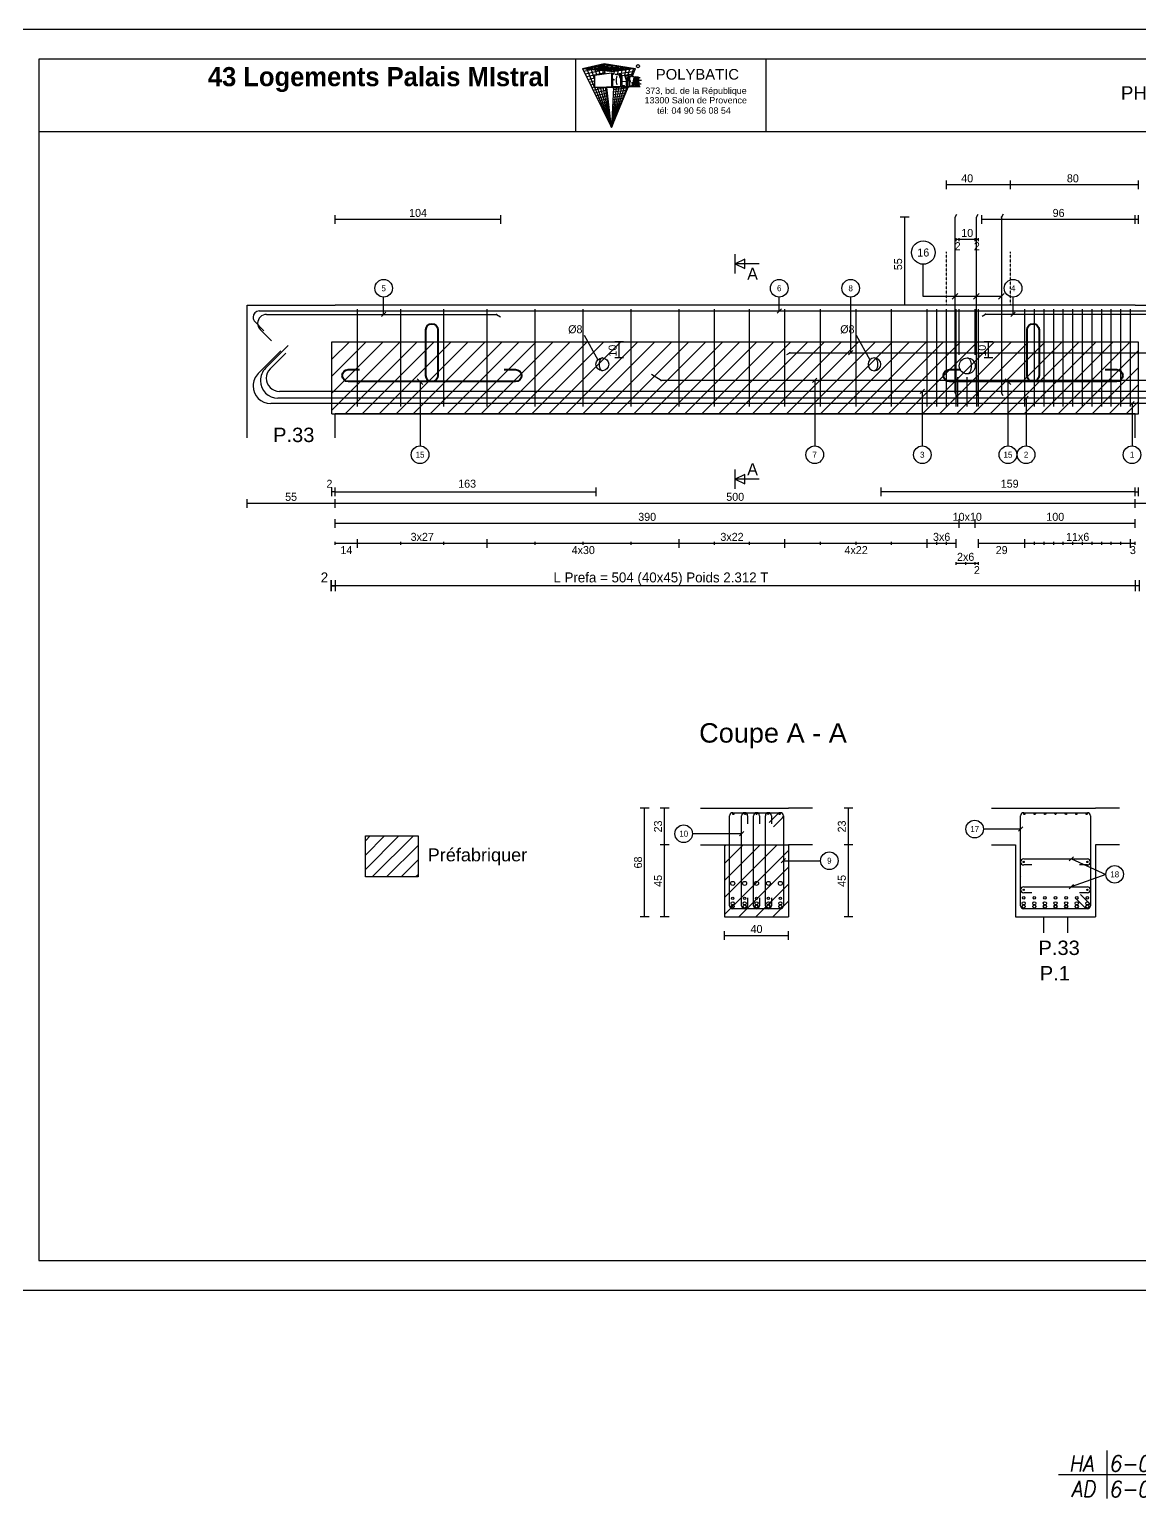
# Model space of a CAD drawing. Extents: x -12912 to 27386, y 1818 to 8189.
# Drawn here: x -2372 to -1679, y 3053 to 3971 of the extents above; entities that cross this region are included whole.
import ezdxf
from ezdxf.enums import TextEntityAlignment as Align

# ---------------------------------------------------------------- set-up
doc = ezdxf.new("R2010")
doc.units = 0
doc.header["$MEASUREMENT"] = 0
for name, pattern in [('CONTINUE', [0]), ('HIDDEN2', [0.1875, 0.125, -0.0625]), ('MEDIUM_DASH', [0.5, 0.35, -0.15])]:
    doc.linetypes.add(name, pattern=pattern)
doc.layers.get('0').update_dxf_attribs({"linetype": 'CONTINUOUS'})
for name, color, linetype in [('1', 7, 'CONTINUOUS'), ('104', 7, 'CONTINUOUS'), ('173', 7, 'CONTINUOUS'), ('5', 7, 'CONTINUOUS'), ('6', 7, 'CONTINUOUS'), ('7', 7, 'CONTINUOUS'), ('GO-CARTOUCHE', 7, 'CONTINUOUS'), ('GO-TEXTE', 9, 'CONTINUOUS'), ('PYC-HACHURE', 7, 'CONTINUOUS'), ('RDC COFFRAGE', 7, 'CONTINUOUS'), ('STR_TXT', 102, 'CONTINUOUS')]:
    doc.layers.add(name, color=color, linetype=linetype)
doc.layers.add('PYC- HACHURES', color=7, linetype='CONTINUOUS', lineweight=18)
doc.styles.add('ARIAL', font='ARIAL.TTF')
doc.styles.add('Tableau', font='romans.shx', dxfattribs={"width": 0.9, "oblique": 10})
doc.styles.add('TEXTEBA', font='ARIAL.TTF')

# ---------------------------------------------------------------- blocks, each defined once
blk = doc.blocks.new('A$C20507BFC')
at = {"layer": 'RDC COFFRAGE', "color": 5, "linetype": 'CONTINUE', "lineweight": 40, "ltscale": 0.01}
for points in [[(52.25, 32.3), (52.25, 3.75)], [(56, 36.05), (56, 36.05)], [(59.75, 3.75), (59.75, 32.3)], [(0, 3.75), (0, 3.75)], [(10.84, 7.49), (3.75, 7.49)], [(108.25, 7.49), (101.16, 7.49)], [(112, 3.75), (112, 3.75)], [(3.75, 0), (56, 0)], [(56, 0), (108.25, 0)]]:
    blk.add_lwpolyline(points, dxfattribs=at)
for centre, start, end in [((56, 32.3), 90, 180), ((56, 32.3), 0, 90), ((3.75, 3.75), 90, 180), ((3.75, 3.75), 180, 270), ((56, 3.75), 180, 270), ((56, 3.75), 270, 0), ((108.25, 3.75), 0, 90), ((108.25, 3.75), 270, 0)]:
    blk.add_arc(centre, 3.75, start, end, dxfattribs=at)
blk = doc.blocks.new('A$C2346579C')
at = {"layer": '173', "color": 173}
for points in [[(0, 1.9), (0, 1.9)], [(1.9, 3.8), (41.69, 3.8)], [(43.59, 1.9), (43.59, 1.9)], [(6.9, 0), (1.9, 0)], [(41.69, 0), (36.69, 0)]]:
    blk.add_lwpolyline(points, dxfattribs=at)
for centre, start, end in [((1.9, 1.9), 90, 180), ((1.9, 1.9), 180, 270), ((41.69, 1.9), 0, 90), ((41.69, 1.9), 270, 0)]:
    blk.add_arc(centre, 1.9, start, end, dxfattribs=at)
blk = doc.blocks.new('A$C5E66155F')
at = {"layer": '7', "color": 7}
for points in [[(2.01, 4.39), (2, 4)], [(2, 4), (2.01, 3.61)], [(2.04, 4.78), (2.01, 4.39)], [(2.01, 3.61), (2.04, 3.22)], [(2.09, 5.16), (2.04, 4.78)], [(2.04, 3.22), (2.09, 2.84)], [(2.15, 5.53), (2.09, 5.16)], [(2.09, 2.84), (2.15, 2.47)], [(2.24, 5.89), (2.15, 5.53)], [(2.15, 2.47), (2.24, 2.11)], [(2.34, 6.22), (2.24, 5.89)], [(2.24, 2.11), (2.34, 1.78)], [(2.45, 6.54), (2.34, 6.22)], [(2.34, 1.78), (2.45, 1.46)], [(2.59, 6.83), (2.45, 6.54)], [(2.45, 1.46), (2.59, 1.17)], [(2.73, 7.09), (2.59, 6.83)], [(2.59, 1.17), (2.73, 0.91)], [(2.89, 7.33), (2.73, 7.09)], [(2.73, 0.91), (2.89, 0.67)], [(3.06, 7.53), (2.89, 7.33)], [(2.89, 0.67), (3.06, 0.47)], [(3.23, 7.7), (3.06, 7.53)], [(3.06, 0.47), (3.23, 0.3)], [(3.42, 7.83), (3.23, 7.7)], [(3.23, 0.3), (3.42, 0.17)], [(3.61, 7.92), (3.42, 7.83)], [(3.42, 0.17), (3.61, 0.08)], [(3.8, 7.98), (3.61, 7.92)], [(3.61, 0.08), (3.8, 0.02)], [(4, 8), (3.8, 7.98)], [(3.8, 0.02), (4, 0)]]:
    blk.add_lwpolyline(points, dxfattribs=at)
blk.add_circle((4, 4), 4, dxfattribs=at)
blk = doc.blocks.new('Smallsp')
at = {"layer": 'STR_TXT', "linetype": 'Continuous'}
for points in [[(0, 15), (0, -15)], [(-30, 0), (40, 0)]]:
    blk.add_lwpolyline(points, dxfattribs=at)
at = {"layer": 'STR_TXT', "linetype": 'Continuous', "style": 'Tableau', "oblique": 10, "width": 0.9}
for s, p in [('HA', (-23.6, 1.89)), ('AD', (-22.2, -13.94))]:
    blk.add_text(s, height=10, dxfattribs=at).set_placement(p)
for tag, p in [('SPAD', (1.4, 1.89)), ('SPHA', (1.4, -14.11))]:
    blk.add_attdef(tag, p, '', height=10, dxfattribs=at)

msp = doc.modelspace()

# ---------------------------------------------------------------- hatches: boundary and pattern name
at = {"layer": 'PYC- HACHURES', "lineweight": 15}
h = msp.add_hatch(dxfattribs=at)
h.set_pattern_fill('ANSI31', color=104, scale=60, style=0)
h.set_pattern_definition([(45, (-5127.81, 3206.894), (-5.303301, 5.303301), [])])
h.paths.add_polyline_path([(-1679.283, 3775.836), (-2183.283, 3775.836), (-2183.283, 3730.836), (-1679.283, 3730.836)])
h = msp.add_hatch(dxfattribs=at)
h.set_pattern_fill('ANSI31', color=104, scale=2, style=0)
h.set_pattern_definition([(45, (-1957.056, 4899.808), (-4.490128, 4.490128), [])])
h.paths.add_polyline_path([(-2129.45, 3467.235), (-2162.371, 3467.235), (-2162.371, 3441.583), (-2129.45, 3441.583)])
h = msp.add_hatch(dxfattribs=at)
h.set_pattern_fill('ANSI31', color=104, scale=60, style=0)
h.set_pattern_definition([(45, (-5086.992, 3122.379), (-5.3033, 5.3033), [])])
h.paths.add_polyline_path([(-1897.966, 3461.638), (-1937.966, 3461.638), (-1937.966, 3416.638), (-1897.966, 3416.638)])

# ---------------------------------------------------------------- linework, layer by layer
at = {"color": 7, "linetype": 'Continuous'}
for p, q in [((-1738.625, 3416.638), (-1738.625, 3406.666)), ((-1723.663, 3416.638), (-1723.663, 3406.666))]:
    msp.add_line(p, q, dxfattribs=at)
at = {"layer": '1', "color": 1}
for points in [[(-1791.283, 3767.836), (-1791.283, 3796.336)], [(-1781.283, 3767.836), (-1781.283, 3796.336)], [(-2224.762, 3759.364), (-2210.62, 3773.506)], [(-2229.262, 3756.114), (-2215.12, 3770.256)], [(-2221.882, 3758.934), (-2211.982, 3768.833)], [(-1899.083, 3767.889), (-1897.098, 3769.036)], [(-1897.098, 3769.036), (-1631.683, 3769.036)], [(-1977.453, 3751.786), (-1983.658, 3755.368)], [(-1792.283, 3735.536), (-1792.283, 3753.836)], [(-1786.283, 3735.536), (-1786.283, 3753.836)], [(-1780.283, 3735.536), (-1780.283, 3753.836)], [(-2232.483, 3748.336), (-2232.483, 3748.336)], [(-2227.983, 3751.586), (-2227.983, 3751.586)], [(-2224.283, 3753.136), (-2224.283, 3753.136)], [(-1591.483, 3744.936), (-2216.083, 3744.936)], [(-1652.233, 3751.786), (-1977.453, 3751.786)], [(-1586.083, 3737.336), (-2221.483, 3737.336)], [(-1590.583, 3740.586), (-2216.983, 3740.586)]]:
    msp.add_lwpolyline(points, dxfattribs=at)
for centre, radius in [((-1932.866, 3437.588), 1.25), ((-1925.416, 3437.588), 1.25), ((-1917.966, 3437.588), 1.25), ((-1910.516, 3437.588), 1.25), ((-1903.066, 3437.588), 1.25), ((-1932.866, 3425.138), 1), ((-1932.866, 3423.138), 1), ((-1932.866, 3428.238), 0.7), ((-1925.416, 3425.138), 1), ((-1925.416, 3423.138), 1), ((-1925.416, 3428.238), 0.7), ((-1917.966, 3425.138), 1), ((-1917.966, 3423.138), 1), ((-1917.966, 3428.238), 0.7), ((-1910.516, 3425.138), 1), ((-1910.516, 3423.138), 1), ((-1910.516, 3428.238), 0.7), ((-1903.066, 3425.138), 1), ((-1903.066, 3423.138), 1), ((-1903.066, 3428.238), 0.7), ((-1751.044, 3425.138), 1), ((-1751.044, 3423.138), 1), ((-1751.044, 3428.538), 0.8), ((-1744.41, 3425.138), 1), ((-1744.41, 3423.138), 1), ((-1744.41, 3428.538), 0.8), ((-1737.777, 3425.138), 1), ((-1737.777, 3423.138), 1), ((-1737.777, 3428.538), 0.8), ((-1731.144, 3425.138), 1), ((-1731.144, 3423.138), 1), ((-1731.144, 3428.538), 0.8), ((-1724.51, 3425.138), 1), ((-1724.51, 3423.138), 1), ((-1724.51, 3428.538), 0.8), ((-1717.877, 3425.138), 1), ((-1717.877, 3423.138), 1), ((-1717.877, 3428.538), 0.8), ((-1711.244, 3425.138), 1), ((-1711.244, 3423.138), 1), ((-1711.244, 3428.538), 0.8)]:
    msp.add_circle(centre, radius, dxfattribs=at)
for centre, radius, start, end in [((-2221.483, 3748.336), 11, 135, 180), ((-2216.983, 3751.586), 11, 135, 180), ((-2216.083, 3753.136), 8.2, 135, 180), ((-2221.483, 3748.336), 11, 180, 270), ((-2216.983, 3751.586), 11, 180, 270), ((-2216.083, 3753.136), 8.2, 180, 270)]:
    msp.add_arc(centre, radius, start, end, dxfattribs=at)
for p in [(-1897.098, 3769.036), (-1977.453, 3751.786)]:
    msp.add_point(p, dxfattribs=at)
at = {"layer": '104', "color": 104}
for points in [[(-1792.729, 3742.036), (-1793.875, 3744.021), (-1793.875, 3853.65), (-1792.729, 3855.636)], [(-1779.378, 3742.036), (-1780.525, 3744.021), (-1780.525, 3853.65), (-1779.378, 3855.636)], [(-1763.791, 3855.636), (-1764.937, 3853.65)], [(-1764.937, 3853.65), (-1764.937, 3744.021)], [(-1931.283, 3818.586), (-1931.283, 3830.586)], [(-1916.283, 3824.586), (-1931.283, 3824.586)], [(-1763.791, 3742.036), (-1764.937, 3744.021)], [(-1931.283, 3684.086), (-1931.283, 3696.086)], [(-1916.283, 3690.086), (-1931.283, 3690.086)]]:
    msp.add_lwpolyline(points, dxfattribs=at)
for points in [[(-1931.283, 3824.586), (-1925.283, 3821.586), (-1925.283, 3827.586), (-1931.283, 3824.586)], [(-1931.283, 3690.086), (-1925.283, 3687.086), (-1925.283, 3693.086), (-1931.283, 3690.086)]]:
    msp.add_lwpolyline(points, close=True, dxfattribs=at)
msp.add_point((-1764.937, 3853.65), dxfattribs=at)
at = {"layer": '173', "color": 173}
for points in [[(-2232.583, 3791.236), (-2232.583, 3791.236)], [(-2228.683, 3795.136), (-1578.883, 3795.136)], [(-2167.283, 3735.536), (-2167.283, 3796.336)], [(-2140.283, 3735.536), (-2140.283, 3796.336)], [(-2113.283, 3735.536), (-2113.283, 3796.336)], [(-2086.283, 3735.536), (-2086.283, 3796.336)], [(-2056.283, 3735.536), (-2056.283, 3796.336)], [(-2026.283, 3735.536), (-2026.283, 3796.336)], [(-1996.283, 3735.536), (-1996.283, 3796.336)], [(-1966.283, 3735.536), (-1966.283, 3796.336)], [(-1944.283, 3735.536), (-1944.283, 3796.336)], [(-1922.283, 3735.536), (-1922.283, 3796.336)], [(-1900.283, 3735.536), (-1900.283, 3796.336)], [(-1878.033, 3735.536), (-1878.033, 3796.336)], [(-1855.783, 3735.536), (-1855.783, 3796.336)], [(-1833.533, 3735.536), (-1833.533, 3796.336)], [(-1811.283, 3735.536), (-1811.283, 3796.336)], [(-1805.283, 3735.536), (-1805.283, 3796.336)], [(-1799.283, 3735.536), (-1799.283, 3796.336)], [(-1793.283, 3735.536), (-1793.283, 3796.336)], [(-1779.283, 3735.536), (-1779.283, 3796.336)], [(-1750.283, 3735.536), (-1750.283, 3796.336)], [(-1744.283, 3735.536), (-1744.283, 3796.336)], [(-1738.283, 3735.536), (-1738.283, 3796.336)], [(-1732.283, 3735.536), (-1732.283, 3796.336)], [(-1726.283, 3735.536), (-1726.283, 3796.336)], [(-1720.283, 3735.536), (-1720.283, 3796.336)], [(-1714.283, 3735.536), (-1714.283, 3796.336)], [(-1708.283, 3735.536), (-1708.283, 3796.336)], [(-1702.283, 3735.536), (-1702.283, 3796.336)], [(-1696.283, 3735.536), (-1696.283, 3796.336)], [(-1690.283, 3735.536), (-1690.283, 3796.336)], [(-1684.283, 3735.536), (-1684.283, 3796.336)], [(-2225.784, 3782.821), (-2231.441, 3788.478)], [(-1934.766, 3423.638), (-1934.766, 3479.838)], [(-1932.866, 3481.738), (-1903.066, 3481.738)], [(-1927.316, 3423.638), (-1927.316, 3479.838)], [(-1925.416, 3481.738), (-1925.416, 3481.738)], [(-1923.516, 3479.838), (-1923.516, 3474.838)], [(-1919.866, 3423.638), (-1919.866, 3479.838)], [(-1917.966, 3481.738), (-1917.966, 3481.738)], [(-1916.066, 3479.838), (-1916.066, 3474.838)], [(-1912.416, 3423.638), (-1912.416, 3479.838)], [(-1910.516, 3481.738), (-1910.516, 3481.738)], [(-1910.066, 3475.525), (-1904.409, 3481.182)], [(-1908.616, 3479.838), (-1908.616, 3474.838)], [(-1901.722, 3478.495), (-1907.379, 3472.838)], [(-1903.066, 3481.738), (-1903.066, 3481.738)], [(-1901.166, 3479.838), (-1901.166, 3423.638)], [(-1901.166, 3479.838), (-1901.166, 3479.838)], [(-1752.944, 3423.638), (-1752.944, 3479.838)], [(-1751.044, 3481.738), (-1711.244, 3481.738)], [(-1744.41, 3481.738), (-1744.41, 3481.738)], [(-1737.777, 3481.738), (-1737.777, 3481.738)], [(-1731.144, 3481.738), (-1731.144, 3481.738)], [(-1724.51, 3481.738), (-1724.51, 3481.738)], [(-1717.877, 3481.738), (-1717.877, 3481.738)], [(-1711.244, 3481.738), (-1711.244, 3481.738)], [(-1709.344, 3479.838), (-1709.344, 3423.638)], [(-1709.344, 3479.838), (-1709.344, 3479.838)], [(-1752.27, 3441.949), (-1752.27, 3441.949)], [(-1923.516, 3428.638), (-1923.516, 3423.638)], [(-1916.066, 3428.638), (-1916.066, 3423.638)], [(-1908.616, 3428.638), (-1908.616, 3423.638)], [(-1718.244, 3427.952), (-1712.587, 3422.295)], [(-1709.9, 3424.982), (-1715.557, 3430.639)], [(-1903.066, 3421.738), (-1932.866, 3421.738)], [(-1925.416, 3421.738), (-1925.416, 3421.738)], [(-1917.966, 3421.738), (-1917.966, 3421.738)], [(-1910.516, 3421.738), (-1910.516, 3421.738)], [(-1711.244, 3421.738), (-1751.044, 3421.738)], [(-1744.41, 3421.738), (-1744.41, 3421.738)], [(-1737.777, 3421.738), (-1737.777, 3421.738)], [(-1731.144, 3421.738), (-1731.144, 3421.738)], [(-1724.51, 3421.738), (-1724.51, 3421.738)], [(-1717.877, 3421.738), (-1717.877, 3421.738)]]:
    msp.add_lwpolyline(points, dxfattribs=at)
for centre in [(-1932.466, 3480.938), (-1925.216, 3480.938), (-1917.966, 3480.938), (-1910.716, 3480.938), (-1903.466, 3480.938), (-1750.644, 3480.938), (-1744.144, 3480.938), (-1737.644, 3480.938), (-1731.144, 3480.938), (-1724.644, 3480.938), (-1718.144, 3480.938), (-1711.644, 3480.938), (-1751.044, 3451.012), (-1711.253, 3451.012), (-1751.044, 3433.574), (-1711.253, 3433.574)]:
    msp.add_circle(centre, 0.4, dxfattribs=at)
for centre, radius, start, end in [((-2228.683, 3791.236), 3.9, 90, 180), ((-2228.683, 3791.236), 3.9, 180, 225), ((-1932.866, 3479.838), 1.9, 90, 180), ((-1925.416, 3479.838), 1.9, 90, 180), ((-1925.416, 3479.838), 1.9, 0, 90), ((-1917.966, 3479.838), 1.9, 90, 180), ((-1917.966, 3479.838), 1.9, 0, 90), ((-1910.516, 3479.838), 1.9, 90, 180), ((-1910.516, 3479.838), 1.9, 0, 90), ((-1903.066, 3479.838), 1.9, 90, 135), ((-1903.066, 3479.838), 1.9, 0, 90), ((-1903.066, 3479.838), 1.9, 315, 0), ((-1751.044, 3479.838), 1.9, 90, 180), ((-1711.244, 3479.838), 1.9, 0, 90), ((-1932.866, 3423.638), 1.9, 180, 270), ((-1925.416, 3423.638), 1.9, 180, 270), ((-1925.416, 3423.638), 1.9, 270, 0), ((-1917.966, 3423.638), 1.9, 180, 270), ((-1917.966, 3423.638), 1.9, 270, 0), ((-1910.516, 3423.638), 1.9, 180, 270), ((-1910.516, 3423.638), 1.9, 270, 0), ((-1903.066, 3423.638), 1.9, 270, 0), ((-1751.044, 3423.638), 1.9, 180, 270), ((-1711.244, 3423.638), 1.9, 270, 0), ((-1711.244, 3423.638), 1.9, 0, 45), ((-1711.244, 3423.638), 1.9, 225, 270)]:
    msp.add_arc(centre, radius, start, end, dxfattribs=at)
at = {"layer": '5', "color": 5}
for p, q in [((-2025.685, 3779.961), (-2017.197, 3764.576)), ((-1855.685, 3779.961), (-1847.197, 3764.576)), ((-2181.283, 3682.192), (-2183.283, 3682.192)), ((-2181.283, 3682.192), (-2018.283, 3682.192)), ((-2018.283, 3684.942), (-2018.283, 3679.442)), ((-1840.283, 3684.942), (-1840.283, 3679.442)), ((-1681.283, 3682.192), (-1840.283, 3682.192)), ((-1681.283, 3682.192), (-1679.283, 3682.192))]:
    msp.add_line(p, q, dxfattribs=at)
for points in [[(-1799.283, 3871.13), (-1799.283, 3876.63)], [(-1759.283, 3873.88), (-1799.283, 3873.88)], [(-1759.283, 3871.13), (-1759.283, 3876.63)], [(-1679.283, 3873.88), (-1759.283, 3873.88)], [(-1679.283, 3871.13), (-1679.283, 3876.63)], [(-2181.283, 3849.502), (-2181.283, 3855.002)], [(-2077.703, 3849.502), (-2077.703, 3855.002)], [(-1777.148, 3849.502), (-1777.148, 3855.002)], [(-1681.283, 3849.502), (-1681.283, 3855.002)], [(-1679.283, 3849.502), (-1679.283, 3855.002)], [(-2077.703, 3852.252), (-2181.283, 3852.252)], [(-1822.628, 3853.65), (-1828.128, 3853.65)], [(-1825.378, 3798.836), (-1825.378, 3853.65)], [(-1679.283, 3852.252), (-1777.148, 3852.252)], [(-1793.283, 3838.836), (-1793.283, 3840.669)], [(-1791.283, 3839.752), (-1793.283, 3839.752)], [(-1791.283, 3838.836), (-1791.283, 3840.669)], [(-1781.283, 3839.752), (-1791.283, 3839.752)], [(-1781.283, 3838.836), (-1781.283, 3840.669)], [(-1779.283, 3839.752), (-1781.283, 3839.752)], [(-1779.283, 3838.836), (-1779.283, 3840.669)], [(-2224.183, 3792.986), (-2080.435, 3792.986)], [(-2080.435, 3792.986), (-2077.953, 3791.553)], [(-1822.628, 3798.836), (-1828.128, 3798.836)], [(-1776.948, 3791.939), (-1774.962, 3793.086)], [(-1774.962, 3793.086), (-1582.183, 3793.086)], [(-2229.683, 3787.486), (-2229.683, 3787.486)], [(-2221.001, 3776.525), (-2228.073, 3783.597)], [(-2001.004, 3775.836), (-2006.504, 3775.836)], [(-2003.754, 3765.836), (-2003.754, 3775.836)], [(-1770.286, 3775.836), (-1775.786, 3775.836)], [(-1773.036, 3765.836), (-1773.036, 3775.836)], [(-2001.004, 3765.836), (-2006.504, 3765.836)], [(-1770.286, 3765.836), (-1775.786, 3765.836)], [(-2183.283, 3679.442), (-2183.283, 3684.942)], [(-2181.283, 3679.442), (-2181.283, 3684.942)], [(-1681.283, 3679.442), (-1681.283, 3684.942)], [(-1679.283, 3679.442), (-1679.283, 3684.942)], [(-2236.283, 3672.169), (-2236.283, 3677.669)], [(-2181.283, 3674.919), (-2236.283, 3674.919)], [(-2181.283, 3672.169), (-2181.283, 3677.669)], [(-1681.283, 3674.919), (-2181.283, 3674.919)], [(-1681.283, 3672.169), (-1681.283, 3677.669)], [(-1571.283, 3674.919), (-1681.283, 3674.919)], [(-2181.283, 3659.669), (-2181.283, 3665.169)], [(-1791.283, 3662.419), (-2181.283, 3662.419)], [(-1791.283, 3659.669), (-1791.283, 3665.169)], [(-1781.283, 3662.419), (-1791.283, 3662.419)], [(-1781.283, 3659.669), (-1781.283, 3665.169)], [(-1681.283, 3662.419), (-1781.283, 3662.419)], [(-1681.283, 3659.669), (-1681.283, 3665.169)], [(-2167.283, 3647.169), (-2167.283, 3652.669)], [(-2086.283, 3647.169), (-2086.283, 3652.669)], [(-1966.283, 3647.169), (-1966.283, 3652.669)], [(-1900.283, 3647.169), (-1900.283, 3652.669)], [(-1811.283, 3647.169), (-1811.283, 3652.669)], [(-1793.283, 3647.169), (-1793.283, 3652.669)], [(-1779.283, 3647.169), (-1779.283, 3652.669)], [(-1750.283, 3647.169), (-1750.283, 3652.669)], [(-1684.283, 3647.169), (-1684.283, 3652.669)], [(-2181.283, 3649.002), (-2181.283, 3650.836)], [(-2167.283, 3649.919), (-2181.283, 3649.919)], [(-2167.283, 3649.002), (-2167.283, 3650.836)], [(-2140.283, 3649.919), (-2167.283, 3649.919)], [(-2086.283, 3649.919), (-2167.283, 3649.919)], [(-2140.283, 3649.002), (-2140.283, 3650.836)], [(-2113.283, 3649.919), (-2140.283, 3649.919)], [(-2113.283, 3649.002), (-2113.283, 3650.836)], [(-2086.283, 3649.919), (-2113.283, 3649.919)], [(-2086.283, 3649.002), (-2086.283, 3650.836)], [(-2056.283, 3649.919), (-2086.283, 3649.919)], [(-1966.283, 3649.919), (-2086.283, 3649.919)], [(-2056.283, 3649.002), (-2056.283, 3650.836)], [(-2026.283, 3649.919), (-2056.283, 3649.919)], [(-2026.283, 3649.002), (-2026.283, 3650.836)], [(-1996.283, 3649.919), (-2026.283, 3649.919)], [(-1996.283, 3649.002), (-1996.283, 3650.836)], [(-1966.283, 3649.919), (-1996.283, 3649.919)], [(-1966.283, 3649.002), (-1966.283, 3650.836)], [(-1944.283, 3649.919), (-1966.283, 3649.919)], [(-1900.283, 3649.919), (-1966.283, 3649.919)], [(-1944.283, 3649.002), (-1944.283, 3650.836)], [(-1922.283, 3649.919), (-1944.283, 3649.919)], [(-1922.283, 3649.002), (-1922.283, 3650.836)], [(-1900.283, 3649.919), (-1922.283, 3649.919)], [(-1900.283, 3649.002), (-1900.283, 3650.836)], [(-1878.033, 3649.919), (-1900.283, 3649.919)], [(-1811.283, 3649.919), (-1900.283, 3649.919)], [(-1878.033, 3649.002), (-1878.033, 3650.836)], [(-1855.783, 3649.919), (-1878.033, 3649.919)], [(-1855.783, 3649.002), (-1855.783, 3650.836)], [(-1833.533, 3649.919), (-1855.783, 3649.919)], [(-1833.533, 3649.002), (-1833.533, 3650.836)], [(-1811.283, 3649.919), (-1833.533, 3649.919)], [(-1811.283, 3649.002), (-1811.283, 3650.836)], [(-1805.283, 3649.919), (-1811.283, 3649.919)], [(-1793.283, 3649.919), (-1811.283, 3649.919)], [(-1805.283, 3649.002), (-1805.283, 3650.836)], [(-1799.283, 3649.919), (-1805.283, 3649.919)], [(-1799.283, 3649.002), (-1799.283, 3650.836)], [(-1793.283, 3649.919), (-1799.283, 3649.919)], [(-1793.283, 3649.002), (-1793.283, 3650.836)], [(-1779.283, 3649.002), (-1779.283, 3650.836)], [(-1750.283, 3649.919), (-1779.283, 3649.919)], [(-1750.283, 3649.002), (-1750.283, 3650.836)], [(-1744.283, 3649.919), (-1750.283, 3649.919)], [(-1684.283, 3649.919), (-1750.283, 3649.919)], [(-1744.283, 3649.002), (-1744.283, 3650.836)], [(-1738.283, 3649.919), (-1744.283, 3649.919)], [(-1738.283, 3649.002), (-1738.283, 3650.836)], [(-1732.283, 3649.919), (-1738.283, 3649.919)], [(-1732.283, 3649.002), (-1732.283, 3650.836)], [(-1726.283, 3649.919), (-1732.283, 3649.919)], [(-1726.283, 3649.002), (-1726.283, 3650.836)], [(-1720.283, 3649.919), (-1726.283, 3649.919)], [(-1720.283, 3649.002), (-1720.283, 3650.836)], [(-1714.283, 3649.919), (-1720.283, 3649.919)], [(-1714.283, 3649.002), (-1714.283, 3650.836)], [(-1708.283, 3649.919), (-1714.283, 3649.919)], [(-1708.283, 3649.002), (-1708.283, 3650.836)], [(-1702.283, 3649.919), (-1708.283, 3649.919)], [(-1702.283, 3649.002), (-1702.283, 3650.836)], [(-1696.283, 3649.919), (-1702.283, 3649.919)], [(-1696.283, 3649.002), (-1696.283, 3650.836)], [(-1690.283, 3649.919), (-1696.283, 3649.919)], [(-1690.283, 3649.002), (-1690.283, 3650.836)], [(-1684.283, 3649.919), (-1690.283, 3649.919)], [(-1684.283, 3649.002), (-1684.283, 3650.836)], [(-1681.283, 3649.919), (-1684.283, 3649.919)], [(-1681.283, 3649.002), (-1681.283, 3650.836)], [(-1793.283, 3636.502), (-1793.283, 3638.336)], [(-1781.283, 3637.419), (-1793.283, 3637.419)], [(-1787.283, 3637.419), (-1793.283, 3637.419)], [(-1787.283, 3636.502), (-1787.283, 3638.336)], [(-1781.283, 3637.419), (-1787.283, 3637.419)], [(-1781.283, 3636.502), (-1781.283, 3638.336)], [(-1779.283, 3637.419), (-1781.283, 3637.419)], [(-1779.283, 3636.502), (-1779.283, 3638.336)], [(-1985.132, 3484.638), (-1990.632, 3484.638)], [(-1987.882, 3416.638), (-1987.882, 3484.638)], [(-1972.632, 3484.638), (-1978.132, 3484.638)], [(-1975.382, 3461.638), (-1975.382, 3484.638)], [(-1857.799, 3484.638), (-1863.299, 3484.638)], [(-1860.549, 3461.638), (-1860.549, 3484.638)], [(-1972.632, 3461.638), (-1978.132, 3461.638)], [(-1975.382, 3416.638), (-1975.382, 3461.638)], [(-1857.799, 3461.638), (-1863.299, 3461.638)], [(-1860.549, 3416.638), (-1860.549, 3461.638)], [(-1985.132, 3416.638), (-1990.632, 3416.638)], [(-1972.632, 3416.638), (-1978.132, 3416.638)], [(-1857.799, 3416.638), (-1863.299, 3416.638)], [(-1937.966, 3402.222), (-1937.966, 3407.722)], [(-1937.966, 3404.972), (-1897.966, 3404.972)], [(-1897.966, 3402.222), (-1897.966, 3407.722)]]:
    msp.add_lwpolyline(points, dxfattribs=at)
for start, end in [(90, 180), (180, 225)]:
    msp.add_arc((-2224.183, 3787.486), 5.5, start, end, dxfattribs=at)
for p in [(-2080.435, 3792.986), (-1774.962, 3793.086)]:
    msp.add_point(p, dxfattribs=at)
at = {"layer": '6', "color": 6}
for points in [[(-1813.76, 3804.278), (-1813.76, 3824.323)], [(-2150.943, 3792.986), (-2150.943, 3803.836)], [(-1903.783, 3795.136), (-1903.783, 3803.836)], [(-1859.143, 3769.036), (-1859.143, 3803.836)], [(-1764.937, 3804.278), (-1813.76, 3804.278)], [(-1795.643, 3802.51), (-1792.108, 3806.046)], [(-1782.293, 3802.51), (-1778.757, 3806.046)], [(-1766.705, 3802.51), (-1763.169, 3806.046)], [(-1757.651, 3793.086), (-1757.651, 3803.836)], [(-2149.618, 3794.311), (-2152.269, 3791.66)], [(-1902.458, 3796.461), (-1905.109, 3793.81)], [(-1756.325, 3794.411), (-1758.977, 3791.76)], [(-1857.818, 3770.361), (-1860.469, 3767.71)], [(-2126.388, 3749.299), (-2129.923, 3752.834)], [(-2128.208, 3751.067), (-2128.208, 3710.916)], [(-1882.904, 3750.46), (-1880.252, 3753.111)], [(-1881.578, 3751.786), (-1881.578, 3710.836)], [(-1815.697, 3743.61), (-1813.046, 3746.261)], [(-1814.372, 3744.936), (-1814.372, 3710.836)], [(-1759.053, 3749.299), (-1762.588, 3752.834)], [(-1760.873, 3751.067), (-1760.873, 3710.916)], [(-1750.859, 3739.26), (-1748.208, 3741.911)], [(-1749.533, 3740.586), (-1749.533, 3710.836)], [(-1684.675, 3736.01), (-1682.024, 3738.661)], [(-1683.35, 3737.336), (-1683.35, 3710.836)], [(-1928.642, 3467.272), (-1925.99, 3469.924)], [(-1752.944, 3471.503), (-1776.144, 3471.503)], [(-1754.269, 3470.177), (-1751.618, 3472.829)], [(-1927.316, 3468.598), (-1957.966, 3468.598)], [(-1899.84, 3453.064), (-1902.492, 3450.412)], [(-1901.166, 3451.738), (-1877.966, 3451.738)], [(-1719.938, 3454.238), (-1722.59, 3451.586)], [(-1721.264, 3452.912), (-1699.67, 3443.153)], [(-1699.67, 3443.153), (-1721.301, 3435.474)], [(-1719.938, 3436.8), (-1722.59, 3434.148)]]:
    msp.add_lwpolyline(points, dxfattribs=at)
for centre, radius in [((-1813.76, 3831.657), 7.333), ((-2150.943, 3809.336), 5.5), ((-1903.783, 3809.336), 5.5), ((-1859.143, 3809.336), 5.5), ((-1757.651, 3809.336), 5.5), ((-2128.208, 3705.336), 5.5), ((-1881.578, 3705.336), 5.5), ((-1814.372, 3705.336), 5.5), ((-1760.873, 3705.336), 5.5), ((-1749.533, 3705.336), 5.5), ((-1683.35, 3705.336), 5.5), ((-1963.466, 3468.598), 5.5), ((-1781.644, 3471.503), 5.5), ((-1872.466, 3451.738), 5.5), ((-1694.17, 3443.24), 5.5)]:
    msp.add_circle(centre, radius, dxfattribs=at)
at = {"layer": '7', "color": 7, "linetype": 'MEDIUM_DASH'}
msp.add_line((-1937.966, 3461.638), (-1897.966, 3461.638), dxfattribs=at)
at = {"layer": '7', "color": 7, "linetype": 'HIDDEN2'}
for points in [[(-1799.283, 3798.836), (-1799.283, 3832.028)], [(-1759.283, 3798.836), (-1759.283, 3832.028)]]:
    msp.add_lwpolyline(points, dxfattribs=at)
at = {"layer": '7', "color": 7}
for points in [[(-2236.283, 3798.836), (-2181.283, 3798.836)], [(-2236.283, 3715.836), (-2236.283, 3798.836)], [(-2236.283, 3798.836), (-2208.783, 3798.836)], [(-1681.283, 3798.836), (-2181.283, 3798.836)], [(-1681.283, 3798.836), (-1571.283, 3798.836)], [(-1786.283, 3765.836), (-1786.038, 3765.812)], [(-1786.038, 3765.812), (-1785.796, 3765.74)], [(-1785.796, 3765.74), (-1785.558, 3765.62)], [(-1785.558, 3765.62), (-1785.327, 3765.455)], [(-1785.327, 3765.455), (-1785.105, 3765.245)], [(-1785.105, 3765.245), (-1784.895, 3764.993)], [(-1784.895, 3764.993), (-1784.697, 3764.701)], [(-1784.697, 3764.701), (-1784.516, 3764.371)], [(-1784.516, 3764.371), (-1784.351, 3764.008)], [(-1784.351, 3764.008), (-1784.205, 3763.614)], [(-1784.205, 3763.614), (-1784.079, 3763.193)], [(-1784.079, 3763.193), (-1783.974, 3762.749)], [(-1786.038, 3755.86), (-1786.283, 3755.836)], [(-1785.796, 3755.932), (-1786.038, 3755.86)], [(-1785.558, 3756.051), (-1785.796, 3755.932)], [(-1785.327, 3756.216), (-1785.558, 3756.051)], [(-1785.105, 3756.426), (-1785.327, 3756.216)], [(-1784.895, 3756.678), (-1785.105, 3756.426)], [(-1784.697, 3756.971), (-1784.895, 3756.678)], [(-1784.516, 3757.3), (-1784.697, 3756.971)], [(-1784.351, 3757.664), (-1784.516, 3757.3)], [(-1784.205, 3758.058), (-1784.351, 3757.664)], [(-1784.079, 3758.479), (-1784.205, 3758.058)], [(-1783.974, 3758.922), (-1784.079, 3758.479)], [(-1783.974, 3762.749), (-1783.891, 3762.287)], [(-1783.891, 3759.384), (-1783.974, 3758.922)], [(-1783.891, 3762.287), (-1783.832, 3761.811)], [(-1783.832, 3759.86), (-1783.891, 3759.384)], [(-1783.832, 3761.811), (-1783.796, 3761.326)], [(-1783.796, 3760.346), (-1783.832, 3759.86)], [(-1783.796, 3761.326), (-1783.783, 3760.836)], [(-1783.783, 3760.836), (-1783.796, 3760.346)], [(-2236.283, 3715.836), (-2236.283, 3730.836)], [(-1681.283, 3730.836), (-2181.283, 3730.836)], [(-2181.283, 3715.836), (-2181.283, 3730.836)], [(-1681.283, 3715.836), (-1681.283, 3730.836)], [(-1952.966, 3484.638), (-1937.966, 3484.638)], [(-1937.966, 3484.638), (-1897.966, 3484.638)], [(-1882.966, 3484.638), (-1897.966, 3484.638)], [(-1771.144, 3484.638), (-1756.144, 3484.638)], [(-1756.144, 3484.638), (-1706.144, 3484.638)], [(-1691.144, 3484.638), (-1706.144, 3484.638)], [(-1952.966, 3461.638), (-1937.966, 3461.638)], [(-1937.966, 3461.638), (-1937.966, 3416.638)], [(-1882.966, 3461.638), (-1897.966, 3461.638)], [(-1897.966, 3461.638), (-1897.966, 3416.638)], [(-1771.144, 3461.638), (-1756.144, 3461.638)], [(-1756.144, 3461.638), (-1756.144, 3416.638)], [(-1691.144, 3461.638), (-1706.144, 3461.638)], [(-1706.144, 3461.638), (-1706.144, 3416.638)], [(-1937.966, 3416.638), (-1897.966, 3416.638)], [(-1756.144, 3416.638), (-1706.144, 3416.638)]]:
    msp.add_lwpolyline(points, dxfattribs=at)
at = {"layer": '7', "color": 7, "linetype": 'Continuous'}
for points in [[(-2183.283, 3730.836), (-1679.283, 3730.836), (-1679.283, 3775.836)], [(-2183.283, 3730.836), (-2183.283, 3775.836)]]:
    msp.add_lwpolyline(points, dxfattribs=at)
at = {"layer": '7', "color": 7, "linetype": 'MEDIUM_DASH'}
msp.add_lwpolyline([(-2183.283, 3775.836), (-1679.283, 3775.836)], dxfattribs=at)
at = {"layer": '7', "color": 7}
msp.add_lwpolyline([(-2162.371, 3467.235), (-2129.45, 3467.235), (-2129.45, 3441.583), (-2162.371, 3441.583)], close=True, dxfattribs=at)
msp.add_circle((-1786.283, 3760.836), 5, dxfattribs=at)
at = {"layer": 'GO-CARTOUCHE', "color": 9, "linetype": 'CONTINUE'}
for p, q in [((-2026.616, 3946.512), (-2013.223, 3949.627)), ((-2026.616, 3946.512), (-2006.993, 3944.643)), ((-2026.616, 3946.512), (-2008.551, 3909.759)), ((-2025.795, 3944.842), (-2013.01, 3947.815)), ((-2025.107, 3946.368), (-2011.714, 3949.387)), ((-2019.141, 3935.03), (-2024.189, 3947.076)), ((-2024.189, 3947.076), (-2004.559, 3944.983)), ((-2022.088, 3946.081), (-2008.695, 3948.908)), ((-2019.141, 3940.125), (-2021.762, 3947.641)), ((-2021.762, 3947.641), (-2002.124, 3945.323)), ((-2019.335, 3948.205), (-1999.69, 3945.662)), ((-2017.698, 3942.371), (-2019.335, 3948.205)), ((-2019.069, 3945.793), (-2005.677, 3948.429)), ((-2015.603, 3942.679), (-2016.908, 3948.77)), ((-2016.908, 3948.77), (-1997.255, 3946.002)), ((-2016.05, 3945.506), (-2002.659, 3947.95)), ((-2013.529, 3942.984), (-2014.481, 3949.334)), ((-2014.481, 3949.334), (-1994.821, 3946.342)), ((-2012.463, 3943.141), (-2013.223, 3949.627)), ((-2013.223, 3949.627), (-1993.6, 3946.512)), ((-2013.031, 3945.218), (-1999.64, 3947.471)), ((-2010.013, 3944.931), (-1996.622, 3946.992)), ((-2008.503, 3944.787), (-1995.113, 3946.752)), ((-1993.6, 3946.512), (-2006.993, 3944.643)), ((-1994.821, 3946.342), (-1996.513, 3941.834)), ((-1995.686, 3941.385), (-1993.6, 3946.512)), ((-2024.974, 3943.171), (-2012.798, 3946.002)), ((-2024.153, 3941.501), (-2012.586, 3944.19)), ((-2023.332, 3939.83), (-2019.141, 3940.805)), ((-2022.511, 3938.16), (-2019.141, 3938.943)), ((-2008.551, 3943.716), (-2019.141, 3942.159)), ((-2019.141, 3942.159), (-2019.141, 3934.683)), ((-2006.808, 3943.443), (-2008.551, 3943.716)), ((-2008.551, 3943.716), (-2008.551, 3934.701)), ((-2007.928, 3940.088), (-2007.928, 3942.988)), ((-2007.136, 3942.864), (-2007.928, 3942.988)), ((-2007.928, 3940.088), (-2007.301, 3940.039)), ((-2007.076, 3939.397), (-2007.928, 3939.463)), ((-2007.928, 3939.463), (-2007.928, 3935.306)), ((-2006.762, 3939.706), (-2007.076, 3939.397)), ((-2006.993, 3944.643), (-2007.045, 3943.481)), ((-2006.559, 3943.128), (-1994.28, 3944.842)), ((-2006.36, 3942.785), (-2004.393, 3943.071)), ((-2005.644, 3940.113), (-2005.682, 3939.26)), ((-2005.682, 3939.26), (-2005.623, 3937.968)), ((-2005.505, 3941.163), (-2005.644, 3940.113)), ((-2005.623, 3937.968), (-2005.335, 3936.502)), ((-2005.278, 3942), (-2005.505, 3941.163)), ((-2004.559, 3944.983), (-2004.782, 3943.017)), ((-2003.639, 3942.297), (-2004.002, 3942.88)), ((-2002.695, 3942.8), (-2003.847, 3942.631)), ((-2003.395, 3941.598), (-2003.639, 3942.297)), ((-2003.207, 3940.59), (-2003.395, 3941.598)), ((-2002.695, 3935.306), (-2002.695, 3942.807)), ((-2002.072, 3942.703), (-2002.695, 3942.8)), ((-2002.124, 3945.323), (-2002.665, 3942.796)), ((-2002.072, 3935.929), (-2002.072, 3942.703)), ((-2002.072, 3942.186), (-2000.511, 3942.401)), ((-2002.072, 3942.186), (-2002.072, 3935.929)), ((-2002.072, 3938.464), (-1999.242, 3938.712)), ((-2000.532, 3942.462), (-1999.242, 3938.712)), ((-1999.975, 3942.375), (-2000.532, 3942.462)), ((-2000.511, 3942.401), (-1999.242, 3938.712)), ((-1999.69, 3945.662), (-2000.482, 3942.454)), ((-2000.299, 3942.426), (-1994.959, 3943.171)), ((-1999.975, 3942.375), (-1998.947, 3939.388)), ((-1998.222, 3942.101), (-1999.801, 3941.869)), ((-1999.242, 3935.306), (-1999.242, 3938.712)), ((-1998.222, 3942.101), (-1998.947, 3939.388)), ((-1997.727, 3942.024), (-1998.619, 3938.688)), ((-1998.619, 3935.314), (-1998.615, 3938.7)), ((-1998.619, 3935.306), (-1998.619, 3938.688)), ((-1998.615, 3938.7), (-1997.745, 3941.955)), ((-1997.255, 3946.002), (-1998.483, 3942.063)), ((-1997.727, 3942.024), (-1998.222, 3942.101)), ((-1997.745, 3941.955), (-1997.56, 3941.983)), ((-1997.56, 3941.998), (-1997.741, 3941.971)), ((-1997.56, 3935.306), (-1997.56, 3941.998)), ((-1996.353, 3941.809), (-1997.56, 3941.998)), ((-1996.421, 3941.378), (-1997.124, 3941.488)), ((-1997.124, 3938.864), (-1997.124, 3941.488)), ((-1997.124, 3938.864), (-1996.555, 3938.82)), ((-1997.124, 3938.427), (-1996.589, 3938.385)), ((-1997.124, 3935.742), (-1997.124, 3938.427)), ((-1995.939, 3941.459), (-1995.639, 3941.501)), ((-1994.631, 3941.54), (-1995.888, 3941.355)), ((-1995.862, 3938.045), (-1995.782, 3937.793)), ((-1995.782, 3937.793), (-1995.704, 3937.312)), ((-1995.704, 3937.312), (-1995.685, 3936.844)), ((-1995.106, 3937.581), (-1995.157, 3937.159)), ((-1995.08, 3937.8), (-1995.106, 3937.581)), ((-1995.063, 3937.944), (-1995.08, 3937.8)), ((-1995.049, 3938.06), (-1995.063, 3937.944)), ((-1995.016, 3938.331), (-1995.049, 3938.06)), ((-1994.949, 3938.891), (-1995.016, 3938.331)), ((-1994.876, 3939.504), (-1994.949, 3938.891)), ((-1994.693, 3937.363), (-1994.94, 3935.312)), ((-1994.631, 3941.54), (-1994.876, 3939.504)), ((-1994.693, 3937.363), (-1994.257, 3937.329)), ((-1994.641, 3937.797), (-1994.478, 3939.158)), ((-1994.641, 3937.797), (-1994.31, 3937.771)), ((-1994.321, 3941.491), (-1994.631, 3941.54)), ((-1994.478, 3939.158), (-1994.31, 3937.771)), ((-1994.321, 3941.491), (-1993.574, 3935.312)), ((-1994.294, 3941.268), (-1993.573, 3941.374)), ((-1994.257, 3937.329), (-1994.012, 3935.306)), ((-1994.244, 3940.853), (-1993.573, 3940.933)), ((-1994.232, 3940.758), (-1993.168, 3940.87)), ((-1993.573, 3941.374), (-1993.573, 3940.933)), ((-1992.327, 3941.179), (-1993.573, 3941.374)), ((-1993.573, 3940.933), (-1993.168, 3940.87)), ((-1993.168, 3935.312), (-1993.168, 3940.87)), ((-1992.732, 3940.801), (-1992.327, 3940.738)), ((-1992.732, 3935.312), (-1992.732, 3940.801)), ((-1992.732, 3940.703), (-1992.327, 3940.738)), ((-1992.327, 3940.738), (-1992.327, 3941.179)), ((-1992.169, 3941.155), (-1992.327, 3941.104)), ((-1992.169, 3941.155), (-1992.169, 3935.311)), ((-1991.733, 3941.087), (-1992.169, 3941.155)), ((-1991.733, 3941.087), (-1991.733, 3935.306)), ((-1991.733, 3940.882), (-1990.745, 3940.974)), ((-1991.591, 3938.105), (-1991.566, 3937.485)), ((-1991.566, 3937.485), (-1991.507, 3936.917)), ((-1990.375, 3939.139), (-1991.109, 3939.07)), ((-1989.928, 3939.069), (-1990.375, 3939.139)), ((-2021.69, 3936.489), (-2019.141, 3937.082)), ((-2020.868, 3934.819), (-2019.141, 3935.22)), ((-2020.047, 3933.148), (-2013.443, 3934.683)), ((-2019.226, 3931.478), (-2011.312, 3933.317)), ((-2019.141, 3934.683), (-2007.928, 3935.306)), ((-2008.046, 3934.702), (-2019.141, 3934.683)), ((-2008.551, 3909.759), (-2018.996, 3934.683)), ((-2018.405, 3929.808), (-2011.099, 3931.505)), ((-2017.584, 3928.137), (-2010.887, 3929.693)), ((-2008.551, 3909.759), (-2017.243, 3934.683)), ((-2008.551, 3909.759), (-2015.542, 3934.683)), ((-2008.551, 3909.759), (-2013.89, 3934.683)), ((-2008.551, 3909.759), (-2012.286, 3934.683)), ((-2008.551, 3909.759), (-2011.472, 3934.683)), ((-2008.551, 3909.759), (-1998.267, 3935.041)), ((-1999.073, 3935.013), (-2008.551, 3909.759)), ((-2000.698, 3934.956), (-2008.551, 3909.759)), ((-2002.346, 3934.899), (-2008.551, 3909.759)), ((-2004.018, 3934.841), (-2008.551, 3909.759)), ((-2005.715, 3934.782), (-2008.551, 3909.759)), ((-2007.436, 3934.722), (-2008.551, 3909.759)), ((-2008.046, 3934.702), (-2004.914, 3934.816)), ((-2007.928, 3935.306), (-2000.422, 3935.306)), ((-2007.772, 3927.201), (-2001.075, 3928.137)), ((-2007.701, 3928.787), (-2000.395, 3929.807)), ((-2007.631, 3930.372), (-1999.716, 3931.478)), ((-2007.56, 3931.958), (-1999.036, 3933.148)), ((-2007.489, 3933.544), (-1998.357, 3934.819)), ((-2004.914, 3934.816), (-2004.353, 3934.837)), ((-2004.31, 3934.838), (-1997.566, 3935.085)), ((-2002.698, 3935.305), (-1997.551, 3935.306)), ((-2002.072, 3935.929), (-2000.422, 3935.924)), ((-2002.072, 3935.929), (-2000.422, 3935.929)), ((-2000.422, 3935.306), (-2000.422, 3935.929)), ((-2000.422, 3935.306), (-1999.237, 3935.306)), ((-1999.242, 3935.924), (-1999.237, 3935.306)), ((-1999.237, 3935.306), (-1998.619, 3935.306)), ((-1997.566, 3935.312), (-1992.169, 3935.312)), ((-1997.565, 3935.085), (-1990.725, 3935.304)), ((-1997.56, 3935.306), (-1996.239, 3935.306)), ((-1997.124, 3935.742), (-1996.373, 3935.742)), ((-1995.997, 3935.519), (-1996.246, 3935.312)), ((-1996.246, 3935.312), (-1995.391, 3935.312)), ((-1995.819, 3935.904), (-1995.997, 3935.519)), ((-1995.716, 3936.398), (-1995.819, 3935.904)), ((-1995.685, 3936.844), (-1995.716, 3936.398)), ((-1995.323, 3935.778), (-1995.379, 3935.312)), ((-1995.26, 3936.303), (-1995.323, 3935.778)), ((-1995.207, 3936.74), (-1995.26, 3936.303)), ((-1995.157, 3937.159), (-1995.207, 3936.74)), ((-1992.732, 3935.312), (-1992.169, 3935.312)), ((-1992.169, 3935.311), (-1991.733, 3935.306)), ((-1991.507, 3936.917), (-1991.417, 3936.44)), ((-1991.417, 3936.44), (-1991.288, 3935.998)), ((-1991.288, 3935.998), (-1991.085, 3935.585)), ((-1991.085, 3935.585), (-1990.853, 3935.33)), ((-1990.394, 3936.929), (-1991.058, 3936.867)), ((-1990.394, 3936.929), (-1989.952, 3936.945)), ((-2016.763, 3926.467), (-2010.674, 3927.881)), ((-2015.942, 3924.796), (-2010.462, 3926.068)), ((-2015.121, 3923.126), (-2010.25, 3924.256)), ((-2014.3, 3921.455), (-2010.037, 3922.444)), ((-2013.479, 3919.785), (-2009.825, 3920.632)), ((-2008.126, 3919.273), (-2004.473, 3919.784)), ((-2008.055, 3920.858), (-2003.793, 3921.455)), ((-2007.984, 3922.444), (-2003.114, 3923.125)), ((-2007.914, 3924.03), (-2002.434, 3924.796)), ((-2007.843, 3925.615), (-2001.755, 3926.466))]:
    msp.add_line(p, q, dxfattribs=at)
at = {"layer": 'GO-CARTOUCHE', "linetype": 'Continuous'}
for points in [[(-1271.361, 3183.536), (-1271.361, 3971.036), (-2384.997, 3971.036), (-2384.997, 3183.536)], [(-1289.92, 3202.094), (-1289.92, 3952.477), (-2366.439, 3952.477), (-2366.439, 3202.094)]]:
    msp.add_lwpolyline(points, close=True, dxfattribs=at)
at = {"layer": 'GO-CARTOUCHE', "color": 9, "linetype": 'CONTINUE'}
for centre in [(-1992.011, 3948.061, 70.14), (-1992.011, 3948.061, 70.14), (-1992.011, 3948.061)]:
    msp.add_circle(centre, 0.997, dxfattribs=at)
at = {"layer": 'GO-TEXTE', "color": 7}
for points in [[(-2031.159, 3952.477), (-2031.159, 3907.03)], [(-1912.253, 3952.477), (-1912.253, 3907.03)], [(-1289.92, 3907.03), (-2366.439, 3907.03)]]:
    msp.add_lwpolyline(points, dxfattribs=at)
at = {"layer": 'PYC-HACHURE'}
for points in [[(-2183.772, 3620.132), (-2183.772, 3626.976)], [(-2183.772, 3626.976), (-2183.772, 3620.132)], [(-2181.283, 3626.976), (-2181.283, 3620.132)], [(-1681.15, 3620.132), (-1681.15, 3626.976)], [(-1678.661, 3620.132), (-1678.661, 3626.976)], [(-1678.661, 3623.554), (-2183.772, 3623.554)], [(-2183.772, 3623.554), (-2181.283, 3623.554)]]:
    msp.add_lwpolyline(points, dxfattribs=at)

# ---------------------------------------------------------------- block references
at = {"color": 7, "linetype": 'Continuous'}
for p in [(-1752.944, 3449.112), (-1752.944, 3431.674)]:
    msp.add_blockref('A$C2346579C', p, dxfattribs=at)
at = {"layer": '6', "color": 7, "linetype": 'Continuous', "xscale": -1}
for p in [(-2064.806, 3751.064), (-1689.187, 3751.064)]:
    msp.add_blockref('A$C20507BFC', p, dxfattribs=at)
at = {"layer": '7', "color": 7, "linetype": 'Continuous'}
msp.add_blockref('A$C5E66155F', (-2018.283, 3757.836), dxfattribs=at)
at = {"layer": '7', "color": 7, "linetype": 'Continuous', "xscale": -1}
msp.add_blockref('A$C5E66155F', (-1840.283, 3757.836), dxfattribs=at)
at = {"layer": 'STR_TXT', "linetype": 'Continuous'}
msp.add_blockref('Smallsp', (-1699.184, 3068.282), dxfattribs=at).add_auto_attribs({'SPHA': '6-0 8-0 10-3.6 12-0 14-0 16-0 20-0 25-0 32-0 ', 'SPAD': '6-0 8-225.75 10-29.45 12-6.6 14-34.55 16-0 20-72.25 25-19.55 32-0 '})

# ---------------------------------------------------------------- texts
at = {"style": 'ARIAL'}
for s, p in [('P.33', (-2220.025, 3722.24)), ('P.33', (-1741.793, 3401.843)), ('P.1', (-1740.996, 3385.963))]:
    msp.add_text(s, height=8.9847, dxfattribs=at).set_placement(p, align=Align.TOP_LEFT)
for s, height, p in [('Coupe A - A', 12.12935, (-1907.678, 3531.59)), ('Préfabriquer', 8.08623, (-2092.334, 3455.4))]:
    msp.add_text(s, height=height, dxfattribs=at).set_placement(p, align=Align.MIDDLE_CENTER)
at = {"layer": '104', "color": 104}
msp.add_text('A', height=7.5, dxfattribs=at).set_placement((-1923.789, 3822.122), align=Align.TOP_LEFT)
msp.add_text('A', height=7.5, dxfattribs=at).set_placement((-1923.789, 3692.549))
at = {"layer": '5', "color": 5}
for s, p in [('40', (-1786.334, 3875.514)), ('80', (-1720.322, 3875.514)), ('104', (-2129.453, 3853.886)), ('96', (-1729.219, 3853.886)), ('10', (-1786.297, 3841.386)), ('55', (-2208.787, 3676.553)), ('500', (-1931.283, 3676.553)), ('390', (-1986.297, 3664.053)), ('10x10', (-1786.297, 3664.053)), ('100', (-1731.297, 3664.053)), ('3x27', (-2126.834, 3651.553)), ('3x22', (-1933.3, 3651.553)), ('3x6', (-1802.3, 3651.553)), ('11x6', (-1717.3, 3651.553)), ('2x6', (-1787.287, 3639.053)), ('40', (-1917.966, 3406.606))]:
    msp.add_text(s, height=5, dxfattribs=at).set_placement(p, align=Align.CENTER)
for s, p in [('2', (-1792.287, 3838.118)), ('2', (-1780.287, 3838.118)), ('14', (-2174.243, 3648.285)), ('4x30', (-2026.226, 3648.285)), ('4x22', (-1855.729, 3648.285)), ('29', (-1764.787, 3648.285)), ('3', (-1682.8, 3648.285)), ('2', (-1780.287, 3635.785))]:
    msp.add_text(s, height=5, dxfattribs=at).set_placement(p, align=Align.TOP_CENTER)
for s, p in [('55', (-1827.012, 3824.338)), ('10', (-2005.395, 3770.336)), ('10', (-1774.677, 3770.336)), ('23', (-1977.016, 3473.138)), ('23', (-1862.183, 3473.138)), ('68', (-1989.516, 3450.638)), ('45', (-1977.016, 3439.138)), ('45', (-1862.183, 3439.138))]:
    msp.add_text(s, height=5, rotation=90, dxfattribs=at).set_placement(p, align=Align.CENTER)
at = {"layer": '5', "color": 5, "char_height": 5}
for s, insert, attachment_point in [('Ø8', (-2035.656, 3786.22), 1), ('Ø8', (-1865.656, 3786.22), 1), ('2', (-2184.837, 3687.201), 5), ('163', (-2098.783, 3687.201), 5), ('159', (-1759.783, 3687.201), 5)]:
    msp.add_mtext(s, dxfattribs=dict(at, insert=insert, attachment_point=attachment_point))
at = {"layer": '6', "color": 6}
for s, height, p in [('16', 5, (-1813.76, 3831.657)), ('5', 3.75, (-2150.946, 3809.336)), ('6', 3.75, (-1903.786, 3809.336)), ('8', 3.75, (-1859.146, 3809.336)), ('4', 3.75, (-1757.567, 3809.336)), ('15', 3.75, (-2128.22, 3705.336)), ('7', 3.75, (-1881.647, 3705.336)), ('3', 3.75, (-1814.384, 3705.336)), ('15', 3.75, (-1760.885, 3705.336)), ('2', 3.75, (-1749.536, 3705.336)), ('1', 3.75, (-1683.319, 3705.336)), ('10', 3.75, (-1963.466, 3468.598)), ('17', 3.75, (-1781.644, 3471.503)), ('9', 3.75, (-1872.466, 3451.738)), ('18', 3.75, (-1694.17, 3443.24))]:
    msp.add_text(s, height=height, dxfattribs=at).set_placement(p, align=Align.MIDDLE_CENTER)
at = {"layer": 'GO-CARTOUCHE', "color": 9, "style": 'TEXTEBA'}
for s, p in [('13300 Salon de Provence', (-1987.908, 3924.793)), ('373, bd. de la République', (-1987.443, 3930.752)), ('tél: 04 90 56 08 54', (-1980.08, 3918.321))]:
    msp.add_text(s, height=3.97727, dxfattribs=at).set_placement(p)
at = {"layer": 'GO-CARTOUCHE', "insert": (-2153.94, 3939.685), "char_height": 11.93182, "attachment_point": 5}
msp.add_mtext('{\\Fbold|c0;43 Logements Palais MIstral}', dxfattribs=at)
at = {"layer": 'GO-TEXTE', "color": 3, "style": 'TEXTEBA'}
msp.add_text('POLYBATIC', height=6.6288, dxfattribs=at).set_placement((-1954.898, 3942.972), align=Align.MIDDLE)
at = {"layer": 'GO-TEXTE', "color": 2, "style": 'TEXTEBA'}
msp.add_text('PH SOUS SOL', height=8.33139, dxfattribs=at).set_placement((-1690.27, 3927.196))
at = {"layer": 'PYC-HACHURE'}
for s, height, p in [('2', 6.222, (-2187.952, 3625.59)), ('L Prefa = 504 (40x45) Poids 2.312 T', 6.22222, (-1977.688, 3625.59))]:
    msp.add_text(s, height=height, dxfattribs=at).set_placement(p, align=Align.CENTER)

doc.saveas('drawing.dxf')
